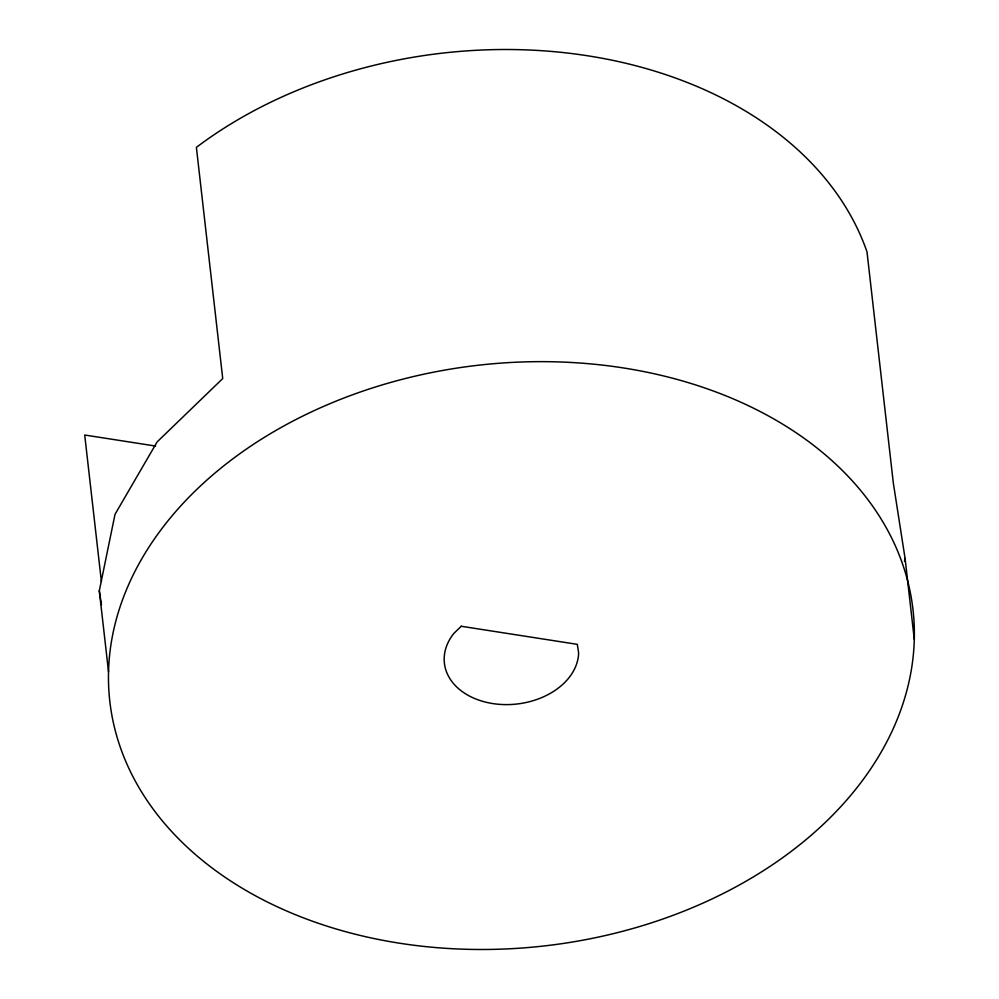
<?xml version="1.0" encoding="UTF-8"?>
<svg xmlns="http://www.w3.org/2000/svg" width="999" height="999" viewBox="0 0 999 999"><rect width="100%" height="100%" fill="white"/><g stroke="black" fill="none" stroke-linecap="round" stroke-linejoin="round"><path stroke-width="1.5" d="M108.529 671.753L99.301 590.821L115.022 514.31L157.118 441.92L222.727 378.559L196.391 147.352A404.195 292.22 -6.5 0 1 866.995 251.848L893.331 483.054L905.082 558.466L914.297 639.385A404.195 292.22 -6.5 0 1 303.321 917.819A404.195 292.22 -6.5 0 1 316.608 409.503A404.195 292.22 -6.5 0 1 914.297 639.385M904.457 561.463L905.082 558.466M155.619 446.066L84.703 435.015L101.386 581.455M99.301 590.821L101.461 604.707M461.263 626.261L453.833 633.428A67.445 48.751 -6.5 0 0 492.782 703.571A67.445 48.751 -6.5 0 0 578.633 652.871L577.297 644.343L461.263 626.261"/></g></svg>
